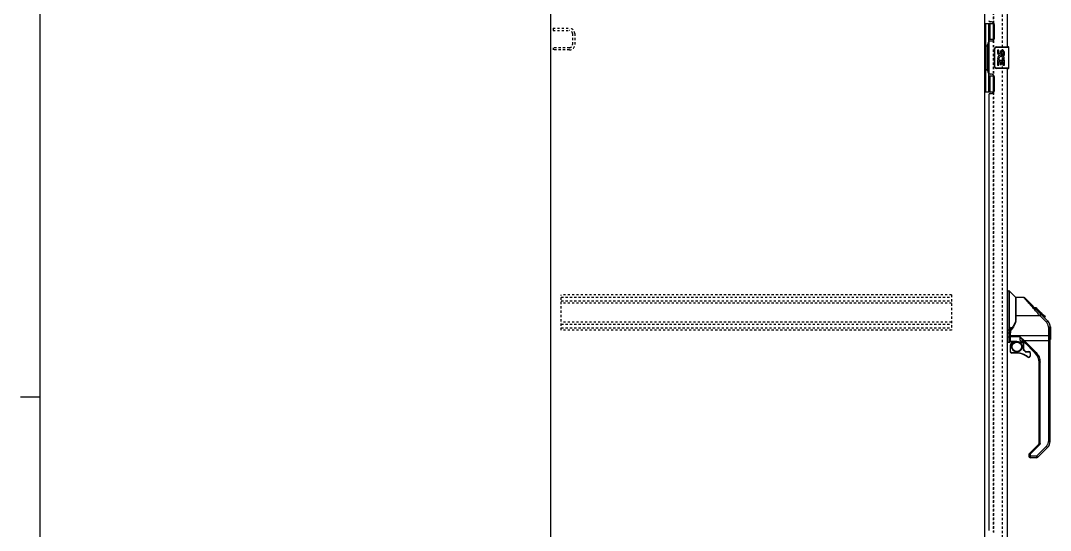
# Model space of a CAD drawing. Header units: inches. Extents: x -15 to 162, y -14 to 102.
# Drawn here: x -14.68 to 32.81, y 37.87 to 61.37 of the extents above; entities that cross this region are included whole.
import ezdxf
from ezdxf.enums import TextEntityAlignment as Align

# ---------------------------------------------------------------- set-up
doc = ezdxf.new("R2010")
doc.units = ezdxf.units.IN
doc.header["$MEASUREMENT"] = 0
doc.linetypes.add('HIDDEN', pattern=[0.2, 0.1, -0.1])
for name, color, linetype in [('ATTRIBUTE', 3, 'Continuous'), ('DEFAULT_2', 8, 'HIDDEN'), ('MASTER_DOOR_ASSEMBLY', 7, 'Continuous'), ('SLAVE_DOOR_ASSEMBLY', 7, 'Continuous'), ('TITLE BLOCK', 8, 'Continuous')]:
    doc.layers.add(name, color=color, linetype=linetype)

# ---------------------------------------------------------------- blocks, each defined once
blk = doc.blocks.new('*U15')
at = {"layer": 'TITLE BLOCK'}
for p, q in [((0, -22.0023), (0, 0)), ((0, -11.0011), (-0.176, -11.0011))]:
    blk.add_line(p, q, dxfattribs=at)
at = {"layer": 'ATTRIBUTE'}
for tag, height, p in [('DESDATE', 0.1375, (29.8546, -20.3631)), ('DESCRIPTION1', 0.1375, (29.0295, -20.8944)), ('DESCRIPTION2', 0.1375, (29.0295, -21.1172)), ('SHEET', 0.22, (26.5542, -21.2872)), ('MACHNAME1', 0.1375, (29.0295, -21.6145)), ('DRAWINGNUM', 0.22, (32.3298, -21.6998)), ('MACHNAME2', 0.1375, (29.0295, -21.8373))]:
    blk.add_attdef(tag, text='', height=height, dxfattribs=at).set_placement(p, align=Align.MIDDLE)
blk.add_attdef('TOTAL', text='', height=0.22, dxfattribs=at).set_placement((26.5542, -21.8373), align=Align.MIDDLE_CENTER)

msp = doc.modelspace()

# ---------------------------------------------------------------- linework, layer by layer
at = {"color": 3, "linetype": 'Continuous'}
for p, q in [((9.773, 1.02), (9.773, 90.812)), ((29.773, 87.468), (29.773, 8.364)), ((30.177, 61.241), (30.177, 61.285)), ((30.193, 61.241), (30.193, 61.27)), ((30.177, 58.046), (30.177, 58.091)), ((30.193, 58.061), (30.193, 58.091))]:
    msp.add_line(p, q, dxfattribs=at)
at = {"layer": 'DEFAULT_2', "color": 8, "linetype": 'HIDDEN'}
for p, q in [((30.585, 87.65), (30.585, 8.181)), ((30.177, 81.546), (30.177, 61.285)), ((30.193, 81.561), (30.193, 61.27)), ((9.877, 61.02), (9.877, 60.916)), ((9.877, 61.02), (10.63, 61.02)), ((9.877, 60.916), (10.63, 60.916)), ((30.177, 61.241), (30.177, 58.091)), ((30.193, 61.241), (30.193, 58.091)), ((10.773, 60.773), (10.773, 60.266)), ((10.877, 60.773), (10.877, 60.266)), ((9.877, 60.124), (9.877, 60.02)), ((10.63, 60.124), (9.877, 60.124)), ((10.63, 60.02), (9.877, 60.02)), ((30.177, 58.046), (30.177, 37.785)), ((30.193, 58.061), (30.193, 37.77)), ((10.252, 47.103), (10.252, 48.728)), ((28.252, 48.728), (10.252, 48.728)), ((10.252, 48.624), (28.252, 48.624)), ((10.252, 48.457), (28.252, 48.457)), ((28.252, 48.728), (28.252, 47.103)), ((28.252, 48.353), (10.252, 48.353)), ((28.252, 47.478), (10.252, 47.478)), ((10.252, 47.374), (28.252, 47.374)), ((10.252, 47.207), (28.252, 47.207)), ((28.252, 47.103), (10.252, 47.103))]:
    msp.add_line(p, q, dxfattribs=at)
for centre, radius, start, end in [((10.63, 60.773), 0.246, 0, 90), ((10.63, 60.773), 0.142, 0, 90), ((10.63, 60.266), 0.246, 270, 0), ((10.63, 60.266), 0.142, 270, 0)]:
    msp.add_arc(centre, radius, start, end, dxfattribs=at)
at = {"layer": 'MASTER_DOOR_ASSEMBLY', "color": 7, "linetype": 'Continuous'}
for p, q in [((30.831, 48.919), (30.893, 48.919)), ((30.893, 48.919), (30.893, 47.109)), ((30.921, 47.119), (30.921, 48.908)), ((31.219, 48.61), (30.921, 48.908)), ((31.219, 48.61), (31.219, 47.547)), ((31.585, 48.605), (31.224, 48.605)), ((31.224, 47.5), (31.224, 48.605)), ((31.586, 48.604), (31.585, 48.605)), ((31.653, 48.528), (31.623, 48.563)), ((32.406, 47.816), (31.641, 48.581)), ((31.679, 48.499), (31.653, 48.528)), ((32.162, 48.127), (32.096, 48.127)), ((32.17, 48.12), (32.103, 48.12)), ((32.18, 48.11), (32.113, 48.11)), ((32.186, 48.103), (32.119, 48.103)), ((32.194, 48.095), (32.127, 48.095)), ((32.214, 48.076), (32.147, 48.076)), ((32.162, 48.127), (32.489, 47.8)), ((32.236, 48.053), (32.169, 48.053)), ((32.26, 48.03), (32.193, 48.03)), ((32.283, 48.006), (32.216, 48.006)), ((32.307, 47.982), (32.24, 47.982)), ((31.224, 47.772), (32.323, 47.772)), ((32.331, 47.959), (32.264, 47.959)), ((32.353, 47.937), (32.286, 47.937)), ((32.373, 47.916), (32.306, 47.916)), ((32.628, 47.467), (32.323, 47.772)), ((32.39, 47.899), (32.324, 47.899)), ((32.404, 47.886), (32.337, 47.886)), ((32.408, 47.882), (32.341, 47.882)), ((32.41, 47.88), (32.343, 47.88)), ((32.41, 47.879), (32.343, 47.879)), ((32.411, 47.879), (32.344, 47.879)), ((32.393, 47.829), (32.345, 47.877)), ((32.413, 47.876), (32.346, 47.876)), ((32.418, 47.872), (32.351, 47.872)), ((32.424, 47.866), (32.357, 47.866)), ((32.437, 47.852), (32.371, 47.852)), ((32.38, 47.842), (32.38, 47.843)), ((32.383, 47.84), (32.383, 47.839)), ((32.453, 47.837), (32.386, 47.837)), ((32.402, 47.82), (32.388, 47.833)), ((32.46, 47.829), (32.393, 47.829)), ((32.406, 47.816), (32.393, 47.829)), ((32.467, 47.822), (32.4, 47.822)), ((32.684, 47.537), (32.402, 47.82)), ((32.406, 47.816), (32.684, 47.538)), ((32.479, 47.81), (32.412, 47.81)), ((32.484, 47.805), (32.417, 47.805)), ((32.488, 47.802), (32.421, 47.802)), ((32.489, 47.801), (32.423, 47.801)), ((32.49, 47.8), (32.423, 47.8)), ((32.489, 47.8), (32.423, 47.8)), ((32.427, 47.795), (32.494, 47.795)), ((32.578, 47.711), (32.49, 47.8)), ((32.569, 47.72), (32.502, 47.72)), ((32.507, 47.716), (32.574, 47.716)), ((32.576, 47.714), (32.509, 47.714)), ((32.578, 47.711), (32.511, 47.711)), ((32.71, 47.508), (32.684, 47.537)), ((32.684, 47.537), (32.684, 47.534)), ((32.733, 47.478), (32.71, 47.508)), ((30.894, 47.098), (30.831, 47.098)), ((31.006, 47.161), (31.006, 47.247)), ((32.72, 47.244), (32.72, 41.975)), ((32.753, 47.445), (32.733, 47.478)), ((32.792, 47.337), (32.782, 47.374)), ((32.797, 47.299), (32.792, 47.337)), ((32.799, 47.26), (32.797, 47.299)), ((32.798, 47.283), (32.798, 47.289)), ((32.799, 41.976), (32.799, 47.26)), ((32.811, 47.264), (32.811, 46.678)), ((30.831, 46.979), (30.91, 46.979)), ((30.909, 46.787), (30.831, 46.787)), ((30.909, 46.971), (30.909, 46.975)), ((30.909, 46.538), (30.909, 46.971)), ((30.948, 46.985), (30.949, 46.986)), ((30.949, 46.577), (30.949, 46.984)), ((30.949, 46.802), (30.949, 46.803)), ((30.949, 46.595), (30.949, 46.599)), ((30.968, 46.579), (30.968, 46.98)), ((32.72, 46.846), (30.968, 46.846)), ((31.415, 46.799), (30.968, 46.799)), ((31.264, 46.582), (30.968, 46.582)), ((30.968, 46.579), (31.264, 46.579)), ((31.006, 46.499), (31.086, 46.579)), ((31.114, 46.579), (31.021, 46.485)), ((31.264, 46.582), (31.264, 46.579)), ((31.264, 46.579), (31.27, 46.579)), ((31.415, 46.799), (31.601, 46.62)), ((31.442, 46.538), (31.448, 46.538)), ((31.582, 46.601), (31.591, 46.61)), ((31.591, 46.61), (31.601, 46.62)), ((31.601, 46.62), (32.733, 46.62)), ((31.601, 46.62), (32.148, 46.074)), ((32.114, 46.041), (31.613, 46.543)), ((30.909, 46.538), (30.831, 46.538)), ((30.949, 46.36), (30.969, 46.36)), ((30.949, 46.36), (30.949, 46.122)), ((30.969, 46.122), (30.949, 46.122)), ((30.969, 46.122), (30.969, 46.36)), ((31.013, 46.493), (31.009, 46.496)), ((31.016, 46.49), (31.013, 46.493)), ((31.021, 46.485), (31.016, 46.49)), ((31.047, 46.339), (31.028, 46.339)), ((31.448, 46.538), (31.449, 46.538)), ((31.537, 46.538), (31.449, 46.538)), ((31.478, 46.536), (31.559, 46.536)), ((31.48, 46.339), (31.5, 46.339)), ((31.56, 46.536), (31.559, 46.536)), ((31.559, 46.536), (31.559, 46.206)), ((31.559, 46.536), (31.559, 46.536)), ((31.579, 46.206), (31.559, 46.206)), ((31.569, 46.184), (31.573, 46.188)), ((31.64, 46.112), (31.569, 46.184)), ((31.573, 46.188), (31.577, 46.192)), ((31.577, 46.192), (31.58, 46.195)), ((31.579, 46.206), (31.579, 46.533)), ((31.582, 46.198), (31.654, 46.126)), ((31.645, 46.116), (31.64, 46.112)), ((31.649, 46.12), (31.645, 46.116)), ((31.652, 46.123), (31.649, 46.12)), ((31.662, 46.122), (31.815, 46.122)), ((31.663, 46.111), (31.663, 46.116)), ((31.663, 46.103), (31.815, 46.103)), ((31.815, 46.117), (31.815, 46.112)), ((32.138, 46.064), (32.129, 46.055)), ((32.148, 46.074), (32.138, 46.064)), ((31.264, 46.063), (31.028, 46.063)), ((31.028, 46.057), (31.028, 46.063)), ((31.264, 46.044), (31.028, 46.044)), ((31.264, 46.063), (31.264, 46.057)), ((31.774, 45.874), (31.778, 45.879)), ((31.874, 46.044), (31.894, 46.044)), ((31.874, 46.044), (31.874, 45.924)), ((31.894, 45.924), (31.874, 45.924)), ((31.894, 45.924), (31.894, 46.044)), ((32.287, 41.891), (32.287, 45.624)), ((32.319, 45.623), (32.335, 45.623)), ((32.335, 41.89), (32.335, 45.623)), ((31.829, 41.4), (32.264, 41.835)), ((32.298, 41.801), (31.894, 41.397)), ((32.277, 41.821), (32.287, 41.812)), ((32.287, 41.812), (32.298, 41.801)), ((32.335, 41.89), (32.32, 41.89)), ((31.815, 41.366), (31.815, 41.301)), ((31.883, 41.407), (31.874, 41.416)), ((31.894, 41.397), (31.883, 41.407)), ((31.894, 41.223), (31.894, 41.397)), ((32.176, 41.3), (32.628, 41.752)), ((32.684, 41.698), (32.232, 41.246)), ((32.176, 41.223), (31.894, 41.223)), ((32.176, 41.3), (32.176, 41.223))]:
    msp.add_line(p, q, dxfattribs=at)
for points in [[(31.641, 48.581), (31.633, 48.588), (31.625, 48.594), (31.616, 48.598), (31.606, 48.602), (31.596, 48.604), (31.585, 48.605)], [(31.623, 48.563), (31.597, 48.592), (31.586, 48.604)], [(32.224, 47.883), (32.158, 47.959), (32.124, 47.996), (32.092, 48.033), (32.059, 48.07), (32.027, 48.106), (31.996, 48.141), (31.966, 48.175), (31.937, 48.208), (31.909, 48.239), (31.882, 48.27), (31.856, 48.299), (31.831, 48.327), (31.808, 48.354), (31.785, 48.379), (31.764, 48.402), (31.745, 48.425), (31.726, 48.445), (31.709, 48.465), (31.693, 48.483), (31.679, 48.499)], [(31.224, 47.562), (31.204, 47.506), (31.173, 47.436), (31.137, 47.366), (31.094, 47.293), (31.047, 47.219), (31.002, 47.154)], [(31.224, 47.5), (31.2, 47.442), (31.171, 47.383), (31.138, 47.324), (31.102, 47.263), (31.062, 47.202), (31.018, 47.139)], [(32.323, 47.772), (32.29, 47.809), (32.257, 47.846), (32.224, 47.883)], [(32.345, 47.877), (32.323, 47.899), (32.301, 47.921), (32.279, 47.944)], [(32.388, 47.833), (32.36, 47.862), (32.341, 47.881), (32.323, 47.9), (32.303, 47.919), (32.284, 47.938)], [(32.323, 47.772), (32.332, 47.781), (32.34, 47.79), (32.348, 47.798), (32.356, 47.806), (32.362, 47.814), (32.368, 47.822), (32.373, 47.829), (32.376, 47.835), (32.379, 47.839), (32.379, 47.842)], [(32.379, 47.843), (32.379, 47.843), (32.379, 47.843), (32.379, 47.843), (32.379, 47.843), (32.379, 47.843), (32.379, 47.842)], [(32.406, 47.815), (32.406, 47.815), (32.406, 47.816), (32.406, 47.816), (32.406, 47.816), (32.406, 47.816), (32.406, 47.816)], [(32.679, 47.524), (32.674, 47.518), (32.669, 47.51), (32.662, 47.502), (32.654, 47.494), (32.646, 47.485), (32.637, 47.476), (32.628, 47.467)], [(32.684, 47.534), (32.682, 47.529), (32.679, 47.524)], [(32.684, 47.538), (32.684, 47.538), (32.684, 47.538), (32.684, 47.537), (32.684, 47.537), (32.684, 47.537), (32.684, 47.537)], [(32.799, 47.26), (32.798, 47.289), (32.793, 47.33), (32.783, 47.371), (32.769, 47.41), (32.751, 47.448), (32.729, 47.484), (32.704, 47.516), (32.684, 47.538)], [(30.921, 47.119), (30.917, 47.116), (30.913, 47.114), (30.908, 47.112), (30.903, 47.11), (30.898, 47.11), (30.893, 47.109)], [(30.894, 47.098), (30.894, 47.1), (30.894, 47.102), (30.893, 47.104), (30.893, 47.105), (30.893, 47.107), (30.893, 47.109)], [(30.894, 47.098), (30.899, 47.099), (30.904, 47.1), (30.908, 47.101), (30.912, 47.103), (30.917, 47.106), (30.92, 47.108)], [(30.916, 47.035), (30.911, 47.048), (30.907, 47.059), (30.903, 47.07), (30.9, 47.081), (30.897, 47.09), (30.894, 47.098)], [(30.91, 46.979), (30.91, 46.988), (30.911, 46.998), (30.912, 47.007), (30.913, 47.016), (30.914, 47.026), (30.916, 47.035)], [(30.916, 47.035), (30.921, 47.035), (30.927, 47.035), (30.932, 47.035), (30.936, 47.036), (30.94, 47.037), (30.944, 47.038), (30.946, 47.039), (30.949, 47.041), (30.951, 47.042), (30.952, 47.044), (30.953, 47.045), (30.954, 47.047)], [(30.928, 47.039), (30.926, 47.038), (30.924, 47.037), (30.922, 47.037), (30.92, 47.036), (30.918, 47.036), (30.916, 47.035)], [(30.921, 47.119), (30.921, 47.117), (30.92, 47.115), (30.92, 47.113), (30.92, 47.112), (30.92, 47.11), (30.92, 47.108)], [(30.92, 47.108), (30.921, 47.099), (30.922, 47.088), (30.923, 47.077), (30.924, 47.065), (30.926, 47.052), (30.928, 47.039)], [(30.921, 47.119), (30.936, 47.141), (30.951, 47.162), (30.966, 47.184), (30.98, 47.205), (30.993, 47.227), (31.006, 47.247)], [(30.928, 47.039), (30.937, 47.071), (30.949, 47.105), (30.961, 47.139), (30.975, 47.174), (30.99, 47.21), (31.006, 47.247)], [(30.954, 47.047), (30.953, 47.045), (30.952, 47.045), (30.951, 47.043), (30.949, 47.042), (30.947, 47.041), (30.944, 47.041), (30.941, 47.04), (30.937, 47.039), (30.933, 47.039), (30.928, 47.039)], [(31.002, 47.154), (30.991, 47.138), (30.976, 47.109), (30.964, 47.077), (30.955, 47.043), (30.95, 47.008), (30.949, 46.984)], [(30.954, 47.047), (30.953, 47.037), (30.952, 47.027), (30.951, 47.017), (30.95, 47.013)], [(31.006, 47.247), (30.995, 47.211), (30.984, 47.176), (30.974, 47.142), (30.966, 47.11), (30.959, 47.078), (30.954, 47.047)], [(31.018, 47.139), (31.003, 47.116), (30.991, 47.091), (30.982, 47.065), (30.974, 47.037), (30.97, 47.009), (30.968, 46.98)], [(31.002, 47.154), (31.002, 47.154), (31.003, 47.152), (31.004, 47.151), (31.006, 47.149), (31.008, 47.147), (31.011, 47.144), (31.015, 47.141), (31.018, 47.139)], [(32.72, 47.244), (32.719, 47.275), (32.714, 47.305), (32.707, 47.335), (32.696, 47.365), (32.683, 47.393), (32.667, 47.42), (32.649, 47.444), (32.628, 47.467)], [(32.72, 47.244), (32.733, 47.244), (32.745, 47.245), (32.756, 47.246), (32.766, 47.247), (32.775, 47.249), (32.783, 47.25), (32.79, 47.253), (32.795, 47.255), (32.798, 47.258), (32.799, 47.26)], [(32.782, 47.374), (32.769, 47.41), (32.753, 47.445)], [(30.909, 46.975), (30.909, 46.978), (30.91, 46.979)], [(30.909, 46.97), (30.916, 46.97), (30.922, 46.97), (30.927, 46.971), (30.932, 46.971), (30.937, 46.972), (30.941, 46.973), (30.944, 46.974), (30.947, 46.976), (30.948, 46.977)], [(30.949, 46.795), (30.948, 46.794), (30.947, 46.793), (30.946, 46.792), (30.943, 46.791), (30.941, 46.79), (30.937, 46.789), (30.933, 46.789), (30.929, 46.788), (30.924, 46.788), (30.92, 46.787), (30.915, 46.787), (30.909, 46.787)], [(30.91, 46.979), (30.916, 46.979), (30.921, 46.979), (30.927, 46.98), (30.932, 46.98), (30.937, 46.981), (30.941, 46.982), (30.944, 46.983), (30.947, 46.984), (30.948, 46.985)], [(30.949, 46.984), (30.949, 46.983), (30.95, 46.982), (30.952, 46.982), (30.954, 46.981)], [(30.968, 46.846), (30.965, 46.846), (30.961, 46.846), (30.958, 46.847), (30.955, 46.847), (30.952, 46.848), (30.95, 46.849), (30.949, 46.849), (30.949, 46.85)], [(30.968, 46.799), (30.965, 46.799), (30.961, 46.8), (30.958, 46.8), (30.955, 46.8), (30.952, 46.801), (30.95, 46.801), (30.949, 46.802)], [(30.952, 46.589), (30.95, 46.592), (30.949, 46.595)], [(30.961, 46.583), (30.958, 46.585), (30.955, 46.587), (30.952, 46.589)], [(30.954, 46.981), (30.957, 46.98), (30.961, 46.98), (30.964, 46.98), (30.968, 46.98)], [(30.968, 46.582), (30.965, 46.582), (30.961, 46.583)], [(31.028, 46.339), (31.029, 46.36), (31.031, 46.38), (31.036, 46.4), (31.042, 46.42), (31.05, 46.439), (31.06, 46.457), (31.071, 46.474), (31.083, 46.491), (31.097, 46.506), (31.112, 46.52), (31.129, 46.532), (31.146, 46.544), (31.164, 46.553), (31.184, 46.561), (31.203, 46.567), (31.223, 46.572), (31.244, 46.574), (31.264, 46.575), (31.285, 46.574), (31.305, 46.571), (31.325, 46.567), (31.345, 46.561), (31.364, 46.553), (31.382, 46.544), (31.399, 46.532), (31.416, 46.52), (31.431, 46.506), (31.445, 46.491), (31.457, 46.475), (31.468, 46.457), (31.478, 46.439), (31.486, 46.42), (31.492, 46.4), (31.497, 46.38), (31.499, 46.36), (31.5, 46.339)], [(31.264, 46.582), (31.284, 46.581), (31.303, 46.579), (31.323, 46.576), (31.343, 46.572), (31.362, 46.567), (31.379, 46.561), (31.395, 46.555)], [(31.27, 46.579), (31.29, 46.578), (31.311, 46.575), (31.332, 46.571), (31.352, 46.567), (31.37, 46.561), (31.386, 46.556), (31.4, 46.551), (31.412, 46.547), (31.423, 46.543), (31.432, 46.54), (31.44, 46.538), (31.448, 46.538), (31.448, 46.538)], [(31.395, 46.555), (31.422, 46.545), (31.433, 46.541), (31.442, 46.538)], [(31.438, 46.609), (31.43, 46.625), (31.423, 46.642), (31.418, 46.662), (31.414, 46.685), (31.413, 46.71), (31.412, 46.737), (31.413, 46.767), (31.415, 46.799)], [(31.415, 46.799), (31.442, 46.761), (31.468, 46.723), (31.494, 46.687), (31.519, 46.653), (31.544, 46.62), (31.57, 46.589)], [(31.438, 46.609), (31.462, 46.612), (31.486, 46.612), (31.509, 46.61), (31.531, 46.606), (31.551, 46.599), (31.57, 46.589)], [(31.474, 46.576), (31.467, 46.581), (31.46, 46.586), (31.454, 46.591), (31.448, 46.597), (31.443, 46.603), (31.438, 46.609)], [(31.474, 46.576), (31.494, 46.58), (31.513, 46.581), (31.532, 46.58), (31.551, 46.577), (31.568, 46.572), (31.584, 46.564), (31.6, 46.554), (31.613, 46.543)], [(31.537, 46.538), (31.536, 46.538), (31.533, 46.54), (31.528, 46.543), (31.521, 46.547), (31.512, 46.553), (31.502, 46.559), (31.489, 46.567), (31.474, 46.576)], [(31.57, 46.589), (31.572, 46.591), (31.575, 46.594), (31.582, 46.601)], [(31.57, 46.589), (31.577, 46.581), (31.584, 46.573), (31.591, 46.566), (31.598, 46.558), (31.606, 46.55), (31.613, 46.543)], [(32.799, 46.862), (32.798, 46.86), (32.795, 46.857), (32.791, 46.855), (32.784, 46.853), (32.776, 46.851), (32.767, 46.849), (32.756, 46.848), (32.745, 46.847), (32.733, 46.846), (32.72, 46.846)], [(32.733, 46.62), (32.745, 46.62), (32.756, 46.621), (32.767, 46.621), (32.776, 46.621), (32.784, 46.621), (32.791, 46.621), (32.795, 46.621), (32.798, 46.622), (32.799, 46.622)], [(31.021, 46.485), (31.011, 46.475), (31.003, 46.464), (30.995, 46.453), (30.988, 46.44), (30.982, 46.428), (30.977, 46.415), (30.974, 46.401), (30.971, 46.388), (30.969, 46.374), (30.969, 46.36)], [(30.969, 46.122), (30.969, 46.116), (30.97, 46.109), (30.972, 46.103), (30.975, 46.097), (30.978, 46.091), (30.982, 46.086), (30.986, 46.081), (30.991, 46.076), (30.996, 46.072), (31.002, 46.069), (31.008, 46.067), (31.015, 46.065), (31.021, 46.064), (31.028, 46.063)], [(31.009, 46.496), (31.008, 46.498), (31.007, 46.498), (31.007, 46.499), (31.006, 46.499)], [(31.5, 46.339), (31.499, 46.318), (31.497, 46.298), (31.492, 46.278), (31.486, 46.258), (31.478, 46.239), (31.469, 46.221), (31.458, 46.203), (31.445, 46.187), (31.431, 46.172), (31.416, 46.158), (31.399, 46.145), (31.382, 46.134), (31.364, 46.125), (31.345, 46.117), (31.325, 46.111), (31.305, 46.106), (31.284, 46.104), (31.264, 46.103), (31.243, 46.104), (31.223, 46.106), (31.203, 46.111), (31.183, 46.117), (31.164, 46.125), (31.146, 46.134), (31.129, 46.145), (31.112, 46.158), (31.097, 46.172), (31.083, 46.187), (31.071, 46.203), (31.06, 46.22), (31.05, 46.239), (31.042, 46.258), (31.036, 46.277), (31.031, 46.298), (31.029, 46.318), (31.028, 46.339)], [(31.467, 46.538), (31.469, 46.537), (31.473, 46.536), (31.478, 46.536)], [(31.559, 46.206), (31.56, 46.202), (31.56, 46.198), (31.562, 46.194), (31.564, 46.19), (31.566, 46.187), (31.569, 46.184)], [(31.58, 46.195), (31.581, 46.196), (31.581, 46.197), (31.582, 46.197), (31.582, 46.198)], [(31.64, 46.112), (31.644, 46.109), (31.647, 46.107), (31.651, 46.105), (31.655, 46.104), (31.659, 46.103), (31.663, 46.103)], [(31.654, 46.126), (31.654, 46.126), (31.653, 46.125), (31.653, 46.124), (31.652, 46.123)], [(31.663, 46.116), (31.663, 46.118), (31.662, 46.12), (31.662, 46.121), (31.662, 46.122), (31.662, 46.122)], [(31.663, 46.103), (31.663, 46.106), (31.663, 46.111)], [(31.815, 46.122), (31.815, 46.122), (31.815, 46.121), (31.815, 46.12), (31.815, 46.119), (31.815, 46.117)], [(31.815, 46.112), (31.815, 46.106), (31.815, 46.103)], [(31.874, 46.044), (31.874, 46.05), (31.873, 46.057), (31.871, 46.063), (31.868, 46.069), (31.865, 46.075), (31.861, 46.08), (31.857, 46.085), (31.852, 46.09), (31.847, 46.094), (31.841, 46.097), (31.835, 46.099), (31.828, 46.101), (31.822, 46.102), (31.815, 46.103)], [(32.148, 46.074), (32.19, 46.027), (32.227, 45.977), (32.259, 45.924), (32.286, 45.867), (32.307, 45.808), (32.322, 45.747), (32.331, 45.686), (32.335, 45.623)], [(31.028, 46.044), (31.028, 46.044), (31.028, 46.045), (31.028, 46.046), (31.028, 46.047), (31.028, 46.049), (31.028, 46.051), (31.028, 46.057)], [(31.264, 46.063), (31.311, 46.062), (31.357, 46.058), (31.403, 46.051), (31.448, 46.042), (31.493, 46.03), (31.537, 46.016), (31.58, 45.999), (31.622, 45.979), (31.663, 45.958), (31.703, 45.934), (31.741, 45.907), (31.778, 45.879)], [(31.264, 46.057), (31.264, 46.052), (31.264, 46.05), (31.264, 46.048), (31.264, 46.046), (31.264, 46.045), (31.264, 46.044), (31.264, 46.044)], [(31.765, 45.864), (31.765, 45.864), (31.765, 45.864), (31.766, 45.865), (31.767, 45.866), (31.769, 45.868), (31.77, 45.87), (31.774, 45.874)], [(31.778, 45.879), (31.784, 45.874), (31.79, 45.871), (31.797, 45.868), (31.804, 45.866), (31.812, 45.865), (31.819, 45.865), (31.826, 45.866), (31.834, 45.868), (31.84, 45.871), (31.847, 45.874), (31.853, 45.879), (31.858, 45.884), (31.863, 45.89), (31.867, 45.896), (31.87, 45.903), (31.872, 45.91), (31.874, 45.917), (31.874, 45.924)], [(32.129, 46.055), (32.121, 46.048), (32.118, 46.045), (32.116, 46.043), (32.115, 46.042), (32.114, 46.041)], [(32.287, 45.624), (32.288, 45.624), (32.29, 45.623), (32.292, 45.623), (32.296, 45.623), (32.301, 45.623), (32.306, 45.623), (32.319, 45.623)], [(32.264, 41.835), (32.265, 41.835), (32.266, 41.833), (32.268, 41.831), (32.27, 41.829), (32.277, 41.821)], [(32.32, 41.89), (32.307, 41.89), (32.302, 41.89), (32.297, 41.89), (32.293, 41.89), (32.29, 41.89), (32.288, 41.891), (32.287, 41.891)], [(32.335, 41.89), (32.333, 41.873), (32.33, 41.857), (32.325, 41.842), (32.318, 41.827), (32.309, 41.813), (32.298, 41.801)], [(32.628, 41.752), (32.649, 41.775), (32.667, 41.8), (32.683, 41.826), (32.696, 41.854), (32.707, 41.883), (32.714, 41.913), (32.719, 41.944), (32.72, 41.975)], [(32.799, 41.976), (32.798, 41.976), (32.795, 41.976), (32.791, 41.976), (32.785, 41.975), (32.777, 41.975), (32.768, 41.975), (32.757, 41.975), (32.746, 41.975), (32.733, 41.975), (32.72, 41.975)], [(31.83, 41.372), (31.819, 41.367), (31.816, 41.366), (31.815, 41.366)], [(31.869, 41.387), (31.847, 41.378), (31.838, 41.375), (31.83, 41.372)], [(31.874, 41.416), (31.867, 41.424), (31.864, 41.427), (31.862, 41.429), (31.861, 41.431), (31.86, 41.431)], [(31.894, 41.397), (31.881, 41.392), (31.869, 41.387)], [(32.628, 41.752), (32.637, 41.744), (32.653, 41.728)], [(32.653, 41.728), (32.66, 41.72), (32.667, 41.714), (32.672, 41.708), (32.677, 41.704), (32.681, 41.701), (32.683, 41.698), (32.684, 41.698)], [(32.176, 41.3), (31.881, 41.3), (31.869, 41.3), (31.858, 41.3), (31.847, 41.3), (31.838, 41.3), (31.83, 41.301), (31.823, 41.301), (31.819, 41.301), (31.816, 41.301), (31.815, 41.301)], [(32.232, 41.246), (32.231, 41.246), (32.229, 41.248), (32.225, 41.251), (32.221, 41.256), (32.215, 41.261), (32.209, 41.268), (32.201, 41.275), (32.193, 41.283), (32.185, 41.291), (32.176, 41.3)]]:
    msp.add_lwpolyline(points, dxfattribs=at)
msp.add_circle((31.264, 46.339), 0.217, dxfattribs=at)
for centre, radius, start, end in [((30.893, 48.88), 0.0394, 45, 90), ((31.205, 48.596), 0.0197, 7.5, 45), ((32.791, 47.264), 0.0197, 0, 68.9395), ((30.909, 46.577), 0.0394, 270, 0), ((30.968, 46.599), 0.0197, 180, 270), ((32.791, 46.678), 0.0197, 293.607, 0), ((31.146, 46.36), 0.197, 135, 180), ((31.028, 46.122), 0.0787, 180, 270), ((31.537, 46.341), 0.197, 45, 90), ((31.591, 46.206), 0.0118, 180, 225), ((31.662, 46.134), 0.0118, 225, 270), ((31.815, 46.044), 0.0787, 0, 90), ((31.264, 45.256), 0.787, 50.4788, 90), ((31.815, 45.924), 0.0787, 230.4788, 0), ((31.697, 45.624), 0.591, 0, 45), ((32.209, 41.891), 0.0787, 315, 0), ((32.405, 41.976), 0.394, 315, 0), ((31.862, 41.366), 0.0472, 135, 180), ((31.894, 41.301), 0.0787, 180, 270), ((32.176, 41.301), 0.0787, 270, 315)]:
    msp.add_arc(centre, radius, start, end, dxfattribs=at)
at = {"layer": 'SLAVE_DOOR_ASSEMBLY', "color": 3, "linetype": 'Continuous'}
for p, q in [((30.831, 60.166), (30.831, 82.666)), ((30.097, 61.313), (30.037, 61.313)), ((30.227, 60.563), (30.227, 61.183)), ((29.977, 60.373), (29.977, 58.958)), ((30.037, 60.433), (30.097, 60.433)), ((30.097, 58.898), (30.037, 58.898)), ((30.831, 36.666), (30.831, 59.166)), ((30.227, 58.148), (30.227, 58.768)), ((29.977, 57.958), (29.977, 37.873)), ((30.037, 58.018), (30.097, 58.018))]:
    msp.add_line(p, q, dxfattribs=at)
at = {"layer": 'SLAVE_DOOR_ASSEMBLY', "color": 7, "linetype": 'Continuous'}
for p, q in [((29.773, 61.241), (30.213, 61.241)), ((29.812, 61.241), (29.812, 60.216)), ((29.95, 61.241), (29.95, 58.091)), ((30.036, 60.506), (30.036, 61.241)), ((30.177, 61.241), (30.177, 60.461)), ((30.177, 60.506), (29.95, 60.506)), ((29.79, 60.216), (29.79, 59.116)), ((29.79, 60.216), (29.913, 60.216)), ((29.834, 59.116), (29.834, 60.216)), ((29.913, 60.246), (29.913, 60.266)), ((29.913, 59.116), (29.913, 60.216)), ((30.236, 59.266), (30.236, 60.066)), ((30.236, 60.066), (30.243, 60.066)), ((30.243, 59.266), (30.243, 60.066)), ((30.333, 60.151), (30.891, 60.151)), ((30.336, 60.166), (30.876, 60.166)), ((30.371, 60.166), (30.371, 60.151)), ((30.373, 60.011), (30.373, 59.875)), ((30.436, 60.011), (30.373, 60.011)), ((30.436, 59.875), (30.436, 60.011)), ((30.501, 59.938), (30.501, 59.869)), ((30.562, 59.875), (30.562, 59.917)), ((30.625, 59.917), (30.625, 59.781)), ((30.628, 60.166), (30.628, 60.151)), ((30.688, 59.781), (30.688, 59.917)), ((30.891, 59.181), (30.891, 60.151)), ((30.373, 59.55), (30.373, 59.32)), ((30.392, 59.55), (30.373, 59.55)), ((30.426, 59.55), (30.453, 59.569)), ((30.426, 59.55), (30.688, 59.55)), ((30.436, 59.32), (30.436, 59.487)), ((30.436, 59.487), (30.501, 59.487)), ((30.501, 59.487), (30.501, 59.351)), ((30.562, 59.351), (30.562, 59.487)), ((30.562, 59.487), (30.625, 59.487)), ((30.617, 59.586), (30.675, 59.561)), ((30.625, 59.781), (30.688, 59.781)), ((30.625, 59.487), (30.625, 59.32)), ((30.688, 59.32), (30.688, 59.55)), ((29.79, 59.116), (29.913, 59.116)), ((29.812, 59.116), (29.812, 58.091)), ((29.913, 59.065), (29.913, 59.085)), ((30.236, 59.266), (30.243, 59.266)), ((30.891, 59.181), (30.333, 59.181)), ((30.876, 59.166), (30.336, 59.166)), ((30.371, 59.166), (30.371, 59.181)), ((30.373, 59.32), (30.436, 59.32)), ((30.501, 59.351), (30.562, 59.351)), ((30.625, 59.32), (30.688, 59.32)), ((30.628, 59.166), (30.628, 59.181)), ((29.95, 58.826), (30.177, 58.826)), ((30.036, 58.091), (30.036, 58.826)), ((30.177, 58.87), (30.177, 58.091)), ((29.773, 58.091), (30.213, 58.091))]:
    msp.add_line(p, q, dxfattribs=at)
for points in [[(29.95, 60.482), (29.95, 60.478), (29.95, 60.475), (29.951, 60.471), (29.953, 60.466), (29.954, 60.462), (29.956, 60.457), (29.959, 60.451), (29.962, 60.445), (29.965, 60.439), (29.969, 60.432), (29.973, 60.424), (29.978, 60.416), (29.983, 60.408), (29.986, 60.405)], [(30.236, 60.066), (30.236, 60.072), (30.237, 60.078), (30.237, 60.084), (30.239, 60.09), (30.24, 60.096), (30.242, 60.102)], [(30.243, 60.066), (30.243, 60.07), (30.243, 60.074), (30.244, 60.079), (30.245, 60.084), (30.246, 60.089), (30.248, 60.094), (30.25, 60.099), (30.253, 60.105), (30.257, 60.11), (30.261, 60.116), (30.265, 60.121), (30.271, 60.127), (30.277, 60.132), (30.284, 60.137), (30.292, 60.141), (30.3, 60.145), (30.308, 60.147), (30.316, 60.149), (30.325, 60.15), (30.333, 60.151)], [(30.336, 60.166), (30.335, 60.165), (30.335, 60.165), (30.335, 60.164), (30.334, 60.163), (30.334, 60.161), (30.334, 60.159), (30.334, 60.157), (30.333, 60.155), (30.333, 60.153), (30.333, 60.151)], [(29.986, 58.927), (29.983, 58.923), (29.978, 58.915), (29.973, 58.907), (29.969, 58.899), (29.965, 58.892), (29.962, 58.886), (29.959, 58.88), (29.956, 58.875), (29.954, 58.869), (29.953, 58.865), (29.951, 58.86), (29.95, 58.856), (29.95, 58.853), (29.95, 58.849)], [(30.242, 59.229), (30.24, 59.235), (30.239, 59.241), (30.237, 59.247), (30.237, 59.253), (30.236, 59.259), (30.236, 59.266)], [(30.333, 59.181), (30.325, 59.181), (30.316, 59.182), (30.308, 59.184), (30.3, 59.187), (30.292, 59.19), (30.284, 59.194), (30.277, 59.199), (30.271, 59.204), (30.265, 59.21), (30.261, 59.215), (30.257, 59.221), (30.253, 59.226), (30.25, 59.232), (30.248, 59.237), (30.246, 59.242), (30.245, 59.247), (30.244, 59.252), (30.243, 59.257), (30.243, 59.261), (30.243, 59.266)], [(30.336, 59.166), (30.335, 59.166), (30.335, 59.166), (30.335, 59.167), (30.334, 59.168), (30.334, 59.17), (30.334, 59.172), (30.334, 59.174), (30.333, 59.176), (30.333, 59.178), (30.333, 59.181)]]:
    msp.add_lwpolyline(points, dxfattribs=at)
at = {"layer": 'SLAVE_DOOR_ASSEMBLY', "color": 3, "linetype": 'Continuous'}
for centre, radius, start, end in [((30.037, 61.373), 0.06, 180, 270), ((30.097, 61.183), 0.13, 0, 90), ((30.037, 60.373), 0.06, 90, 180), ((30.097, 60.563), 0.13, 270, 0), ((30.037, 58.958), 0.06, 180, 270), ((30.097, 58.768), 0.13, 0, 90), ((30.037, 57.958), 0.06, 90, 180), ((30.097, 58.148), 0.13, 270, 0)]:
    msp.add_arc(centre, radius, start, end, dxfattribs=at)
at = {"layer": 'SLAVE_DOOR_ASSEMBLY', "color": 7, "linetype": 'Continuous'}
for centre, radius, start, end in [((30.336, 60.066), 0.1, 90, 158.7946), ((30.468, 59.875), 0.0943, 180, 0), ((30.468, 59.875), 0.0314, 180, 261.2295), ((30.467, 59.88), 0.0362, 263.4285, 341.7628), ((30.593, 59.917), 0.0943, 68.6999, 167.4338), ((30.593, 59.917), 0.0314, 0, 180.0485), ((30.593, 59.917), 0.0943, 0, 68.6704), ((30.876, 60.151), 0.015, 0, 90), ((30.527, 59.623), 0.154, 161.4199, 206.1963), ((30.53, 59.624), 0.157, 336.5966, 161.8791), ((30.53, 59.624), 0.157, 205.737, 207.8532), ((30.53, 59.624), 0.0943, 336.5966, 215.1122), ((30.336, 59.266), 0.1, 201.205, 270), ((30.876, 59.181), 0.015, 270, 0)]:
    msp.add_arc(centre, radius, start, end, dxfattribs=at)
for centre, start_param, end_param in [((30.017, 60.256), 0.699287, 1.51401), ((30.017, 60.256), -4.655602, -3.84088), ((30.017, 59.075), 0.699287, 1.51401), ((30.017, 59.075), -4.655602, -3.84088)]:
    msp.add_ellipse(centre, major_axis=(0, 0.18), ratio=0.579493, start_param=start_param, end_param=end_param, dxfattribs=at)

# ---------------------------------------------------------------- block references
at = {"xscale": 5.150152606739742, "yscale": 5.150152606739742, "zscale": 5.150152606739742}
msp.add_blockref('*U15', (-13.771, 100.673), dxfattribs=at)

doc.saveas('drawing.dxf')
